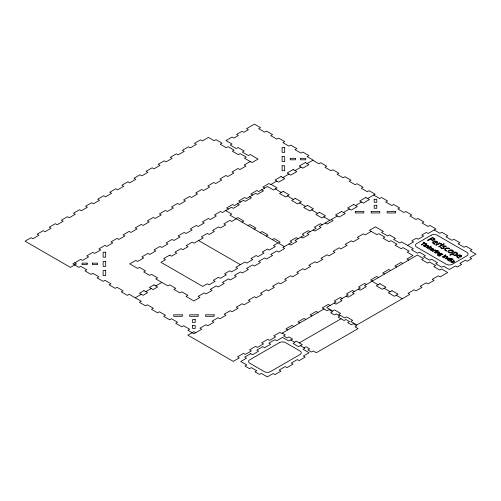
<?xml version="1.0" encoding="UTF-8"?>
<svg xmlns="http://www.w3.org/2000/svg" width="501" height="501" viewBox="0 0 501 501"><rect width="100%" height="100%" fill="white"/><g stroke="black" fill="none" stroke-linecap="round" stroke-linejoin="round"><path stroke-width="0.75" d="M450.361 259.048C449.209 256.312 445.201 259.781 448.226 260.338L452.134 258.441L450.731 258.804M438.845 254.477L439.728 254.283M439.909 255.692C438.168 256.856 437.267 253.475 439.903 255.548M426.871 244.175L426.276 244.225M438.056 250.632L437.473 250.688M453.092 259.299L452.497 259.361M426.245 244.031L426.839 243.968M437.429 250.487L438.018 250.425M452.453 259.161L453.048 259.098M455.24 252.523L455.697 252.141L455.221 251.865L449.729 255.034L450.311 255.366C452.535 252.241 454.864 258.028 457.626 254.057A2.01 1.159 0 0 0 457.238 252.955A2.085 1.202 0 0 0 455.227 252.485M250.199 161.51L244.144 164.998L245.96 166.05L239.91 169.545L238.094 168.493L232.038 171.987L233.854 173.039L227.805 176.534L225.989 175.482L219.933 178.976L221.749 180.028L215.699 183.523L213.883 182.47L207.834 185.965L209.65 187.017L203.594 190.512L201.778 189.459L195.728 192.954L197.544 194.006L191.488 197.5L189.672 196.448L183.623 199.943L185.439 200.995L179.383 204.489L177.567 203.437L171.517 206.932L173.333 207.984L167.278 211.478L165.462 210.426L159.412 213.921L161.228 214.967L155.178 218.461L153.362 217.415L147.307 220.91L149.123 221.956L143.073 225.45L141.257 224.404L135.201 227.899L137.017 228.944L130.968 232.439L129.152 231.393L123.096 234.888L124.912 235.933L118.862 239.428L117.046 238.382L110.99 241.877L112.806 242.922L106.757 246.417L104.941 245.371L98.891 248.865L100.707 249.911L94.651 253.406L92.835 252.36L86.786 255.854L88.602 256.9L82.546 260.395L80.73 259.349L72.864 263.889L78.914 267.384L80.73 266.338L86.786 269.832L84.97 270.878L91.019 274.373L92.835 273.327L98.891 276.821L97.075 277.867L103.125 281.362L104.941 280.316L110.99 283.81L109.18 284.856L115.23 288.351L117.046 287.298L123.096 290.793L121.28 291.845L127.335 295.339L129.152 294.287L141.257 301.276L139.441 302.328L145.49 305.823L147.307 304.771L153.362 308.265L151.546 309.317L157.596 312.812L159.412 311.76L165.462 315.254L163.652 316.306L169.701 319.801L171.517 318.749L177.567 322.243L175.751 323.295L181.807 326.79L183.623 325.738L189.672 329.232L187.856 330.284L193.912 333.772L201.778 329.232L199.962 328.186L206.017 324.692L207.834 325.738L213.883 322.243L212.067 321.197L218.123 317.703L219.933 318.749L225.989 315.254L224.172 314.208L230.222 310.714L232.038 311.76L238.094 308.265L236.278 307.219L242.327 303.725L244.144 304.771L250.199 301.276L248.383 300.231L254.433 296.736L256.249 297.782L262.305 294.287L260.489 293.242L266.538 289.747L268.354 290.793L274.404 287.298L272.594 286.253L278.644 282.758L280.46 283.81L286.509 280.316L284.693 279.264L290.749 275.769L292.565 276.821L298.615 273.327L296.799 272.275L302.854 268.78L304.671 269.832L310.72 266.338L308.904 265.286L314.96 261.791L316.776 262.843L322.826 259.349L321.009 258.297L327.065 254.802L328.875 255.854L334.931 252.36L333.115 251.308L339.164 247.813L340.981 248.865L347.036 245.371L345.22 244.319L351.27 240.824L353.086 241.877L359.142 238.382L357.326 237.33L363.375 233.842L365.191 234.888L371.247 231.393M276.828 181.074L270.778 184.568L268.962 183.523L262.906 187.017L264.722 188.063M282.877 177.579L288.933 174.085M294.983 170.59L301.038 167.096M307.088 163.602L313.144 160.107L307.088 156.613L308.904 155.567L302.854 152.072L301.038 153.118L294.983 149.624L296.799 148.578L290.749 145.083L288.933 146.129L282.877 142.635L284.693 141.589L278.644 138.094L276.828 139.146L270.778 135.652L272.594 134.6L266.538 131.105L264.722 132.158L258.673 128.663L260.489 127.611L254.433 124.116L246.567 128.663L248.383 129.709L243.843 132.327L242.027 131.281L236.578 134.425L238.395 135.477L233.854 138.094L232.038 137.049L225.989 140.543L232.038 144.037L230.222 145.083L236.278 148.578L238.094 147.532L244.144 151.026L242.327 152.072L248.383 155.567L250.199 154.521L258.065 159.061L252.016 162.556L244.45 158.184L246.26 157.139L240.211 153.644L238.395 154.69L232.345 151.202L234.161 150.15L228.105 146.655L226.289 147.707L220.24 144.213L222.056 143.161L216 139.666L214.184 140.718L208.435 137.399L202.385 140.887L200.569 139.842L194.513 143.336L196.329 144.382L190.28 147.876L188.464 146.831L182.414 150.325L184.224 151.371L178.174 154.865L176.358 153.82L170.309 157.314L172.125 158.36L166.069 161.854L164.253 160.808L158.203 164.303L160.019 165.349L153.964 168.843L152.147 167.797L146.098 171.292L147.914 172.338L141.858 175.832L140.042 174.786L133.992 178.281L135.809 179.327L129.753 182.821L127.943 181.775L121.887 185.27L123.703 186.316L117.654 189.81L115.837 188.764L109.782 192.259L111.598 193.305L105.548 196.799L103.732 195.753L97.676 199.248L99.492 200.294L93.443 203.788L91.627 202.742L85.571 206.237L87.387 207.282L81.337 210.777L79.521 209.731L73.472 213.219L75.282 214.271L69.232 217.766L67.416 216.714L61.366 220.208L63.182 221.26L57.127 224.755L55.31 223.703L49.261 227.197L51.077 228.249L45.021 231.744L43.205 230.692L37.155 234.186L38.972 235.238L32.916 238.733L31.1 237.681L25.05 241.175L70.441 267.384L76.496 263.889L74.68 262.843M242.027 222.131L243.843 221.085L237.787 217.591L235.977 218.636L229.921 215.142L231.738 214.096L225.688 210.602M248.076 225.625L249.893 224.58L255.948 228.074L254.132 229.12M135.201 297.782L141.257 294.287M145.797 291.67L151.239 288.526M155.78 285.902L161.836 282.407M260.182 232.614L261.998 231.568L268.054 235.063L266.238 236.109M272.287 239.603L274.103 238.557L280.159 242.052L278.343 243.098L284.393 246.592M337.348 216.019L319.193 226.502L321.009 227.548L314.96 231.042L313.144 229.997M343.404 212.524L349.454 209.03M355.51 205.535L361.559 202.041M367.615 198.546L375.18 194.181L369.124 190.687L367.308 191.733L361.259 188.238L363.075 187.192L357.019 183.698L355.203 184.744L349.153 181.249L350.969 180.203L344.92 176.709L343.104 177.755L337.048 174.26L338.864 173.214L332.814 169.72L330.998 170.766L324.942 167.271L326.758 166.226L320.709 162.731L318.893 163.777L312.837 160.282M407.557 245.371L413.613 241.877L411.797 240.824L416.337 238.207L418.147 239.253L423.595 236.109L421.779 235.063L426.32 232.439L428.136 233.491L436.002 228.944L429.952 225.45L428.136 226.502L422.086 223.008L423.902 221.956L417.847 218.461L416.03 219.513L409.981 216.019L411.797 214.967L405.741 211.478L403.925 212.524L397.875 209.03L399.692 207.984L393.636 204.489L391.82 205.535L385.77 202.041L387.586 200.995L381.53 197.5L379.72 198.546L373.665 195.052M426.044 245.997L424.716 246.761L424.328 246.542L426.865 245.077L426.89 245.515A1.334 0.77 0 0 1 428.092 245.753M427.691 246.605L426.063 247.544L426.445 247.763L428.098 246.811M324.034 308.967L281.668 333.428L279.852 332.376L273.803 335.87L275.619 336.923L269.563 340.417L267.747 339.365L261.697 342.859L263.513 343.911L257.458 347.406L255.642 346.354L249.592 349.848L251.408 350.9L245.358 354.395L243.542 353.343L237.487 356.837L239.303 357.883L233.253 361.378L187.856 335.175L193.912 331.681L195.728 332.727M438.312 244.131L436.277 245.308L435.701 244.976L439.496 242.785L439.972 243.06L439.358 243.511A2.048 1.184 0 0 1 441.356 243.705M434.129 250.632L432.77 251.414L432.382 251.189L435.237 249.911L434.83 250.218A1.371 0.789 0 0 1 436.152 250.337M437.229 252.454L435.901 253.218L435.513 252.999L438.049 251.533L438.074 251.972A1.334 0.77 0 0 1 439.277 252.21M438.876 253.061L437.248 254.001L437.63 254.22L439.277 253.268M290.818 340.104L292.634 339.058L288.933 336.923L287.117 337.968L283.485 335.87L285.301 334.825L282.276 333.077M446.397 251.001C447.261 250.7 443.704 249.636 446.153 248.696C447.055 248.152 448.357 248.12 449.121 248.928C452.39 247.863 441.625 247.031 445.214 250.55M294.45 342.202L296.266 341.156L302.316 344.644L300.5 345.696M299.291 342.897L341.049 318.786M447.312 257.902L445.658 258.854L445.276 258.635L446.905 257.696A0.946 0.545 0 0 0 447.074 256.975M458.778 258.096L459.279 257.802A4.421 2.555 0 0 1 457.72 257.22C455.923 255.341 460.25 255.485 460.557 257.264C465.028 254.151 453.781 254.107 457.294 257.52A4.352 2.511 0 0 0 458.766 258.109M304.132 347.794L305.948 346.742L309.649 348.878L307.833 349.93L311.465 352.028L313.275 350.976L316.306 352.723L358.065 328.612L355.04 326.865L356.856 325.819L353.224 323.721L351.408 324.767L347.707 322.631L349.523 321.586L345.89 319.488L344.074 320.534L338.025 317.045L339.841 315.993L336.209 313.895L334.392 314.947L330.691 312.812L332.507 311.76L328.875 309.662L327.065 310.714L322.218 307.921L328.274 304.426L330.09 305.472M439.39 254.527L439.934 254.477A1.872 1.083 0 0 0 440.135 254.614M429 247.701L431.217 246.36L430.835 246.141L427.234 248.22L429.125 247.926L428.818 249.135L429.282 249.398L429.639 247.932L431.743 247.895L429.157 247.688M441.7 244.031L441.099 244.3A2.28 1.315 0 0 0 440.924 244.156L440.911 244.144M435.989 250.738L436.396 250.563M438.857 254.696C434.242 255.109 443.266 257.357 439.421 254.765M442.258 254.314L443.028 254.408L442.164 253.907M434.192 229.997L439.941 233.316L441.757 232.264L447.806 235.758L445.99 236.81L452.046 240.305L453.856 239.253L459.912 242.747L458.096 243.799L464.145 247.294L465.961 246.241L472.017 249.736L470.201 250.788L475.95 254.107L469.9 257.602L471.71 258.648L467.176 261.272L465.36 260.219L459.912 263.363L461.728 264.415L457.188 267.033L455.371 265.987L449.322 269.482L443.573 266.163L441.757 267.208L435.701 263.714L437.517 262.668L431.467 259.174L429.651 260.219L423.595 256.725L425.412 255.679L419.362 252.185L417.546 253.23L411.49 249.736L413.306 248.69L401.508 241.877L399.692 242.922L393.636 239.428L395.452 238.382L389.402 234.888L387.586 235.933L381.53 232.439L383.346 231.393L375.481 226.853L369.431 230.347L376.996 234.712L378.812 233.666L384.862 237.161L383.046 238.207L389.102 241.701L390.912 240.655L396.967 244.15L395.151 245.196L401.201 248.69L403.017 247.644L409.073 251.133L407.257 252.185L413.006 255.504L406.956 258.998L408.766 260.044M271.079 184.393L277.128 187.888L273.496 189.985L267.446 186.491L258.673 191.557L256.856 190.512L250.801 194.006L252.617 195.052M331.299 219.513L333.115 220.559L327.065 224.053L325.249 223.008M275.312 188.94L281.368 192.434M287.417 195.929L293.473 199.423M299.523 202.911L305.579 206.406M311.628 209.9L317.684 213.395M323.734 216.889L329.783 220.384M402.716 263.539L400.9 262.493L394.851 265.987L396.667 267.033M261.697 189.81L263.513 190.856L257.458 194.35L255.642 193.305L246.567 198.546L244.751 197.5L238.695 200.995L240.511 202.041M322.218 224.755L320.402 223.703L314.352 227.197L316.169 228.249L307.088 233.491L308.904 234.537L302.854 238.031L301.038 236.986M390.611 270.527L388.795 269.482L382.745 272.976L384.561 274.022M249.592 196.799L251.408 197.845L245.358 201.339L243.542 200.294L234.462 205.535L232.646 204.489L226.596 207.984L228.406 209.03M310.113 231.744L308.303 230.692L302.247 234.186L304.063 235.238L294.983 240.48L296.799 241.526L290.749 245.02L288.933 243.974M378.505 277.516L376.689 276.471L370.64 279.965L372.456 281.011M372.03 281.255L378.086 284.75M384.135 288.244L390.191 291.739M396.241 295.233L402.29 298.728M237.487 203.788L239.303 204.834L233.253 208.328L231.437 207.282L222.356 212.524L220.54 211.478L214.491 214.967L216.307 216.019L210.251 219.513L208.435 218.461L202.385 221.956L204.201 223.008L198.145 226.502L196.329 225.45L190.28 228.944L192.096 229.997L186.04 233.491L184.224 232.439L178.174 235.933L179.991 236.986L173.935 240.48L172.125 239.428L166.069 242.922L167.885 243.974L161.836 247.469L160.019 246.417L153.964 249.911L155.78 250.963L149.73 254.458L147.914 253.406L141.858 256.9L143.674 257.952L137.625 261.441L135.809 260.395L129.753 263.889L137.625 268.43L139.441 267.384L145.49 270.878L143.674 271.924L149.73 275.418L151.546 274.373L157.596 277.867L155.78 278.913L167.885 285.902L169.701 284.856L175.751 288.351L173.935 289.396L179.991 292.891L181.807 291.845L187.856 295.339L186.04 296.385L193.912 300.932L199.962 297.437L198.145 296.385L204.201 292.891L206.017 293.943L212.067 290.448L210.251 289.396L216.307 285.902L218.123 286.954L224.172 283.46L222.356 282.407L228.406 278.913L230.222 279.965L236.278 276.471L234.462 275.418L240.511 271.924L242.327 272.976L248.383 269.482L246.567 268.43L252.617 264.935L254.433 265.987L260.489 262.493L258.673 261.441L264.722 257.952L266.538 258.998L272.594 255.504L270.778 254.458L276.828 250.963L278.644 252.009L284.693 248.515L282.877 247.469L291.958 242.227L290.142 241.175L296.197 237.681L298.014 238.733M366.4 284.505L364.584 283.46L358.534 286.954L360.351 288L352.36 292.615L354.176 293.661L348.126 297.156L346.31 296.11M358.415 289.121L360.232 290.167L366.281 286.672L364.465 285.626L417.421 255.047L423.477 258.541L421.66 259.593L427.71 263.088L429.526 262.036L435.582 265.53L433.766 266.582L439.815 270.077L441.632 269.024L447.687 272.519L440.122 276.89L438.306 275.838L432.25 279.333L434.066 280.385L428.017 283.879L426.201 282.827L420.145 286.321L421.961 287.374L415.911 290.868L414.095 289.816L408.046 293.31L409.856 294.363L356.9 324.936L350.85 321.442L352.666 320.389L346.611 316.895L344.794 317.947L338.745 314.453L340.561 313.407L334.505 309.912L332.689 310.958L326.639 307.464L336.14 301.978L334.324 300.932L340.379 297.437L342.196 298.483M354.295 291.494L352.485 290.448L346.429 293.943L348.245 294.989L340.254 299.604L342.07 300.65L336.021 304.145L334.205 303.092M198.615 240.555L240.38 264.666M317.985 312.461L316.169 311.409L310.113 314.904L311.929 315.956M305.879 319.45L304.063 318.398L298.014 321.892L299.83 322.945M293.774 326.439L291.958 325.387L285.908 328.881L287.724 329.934M433.691 243.329C431.799 241.488 436.202 241.595 436.515 243.38C440.98 240.267 429.733 240.217 433.246 243.643A4.352 2.511 0 0 0 434.718 244.225L435.237 243.918A4.421 2.555 0 0 1 433.672 243.336M447.6 259.656L447.581 259.004L448.871 258.41A0.883 0.507 0 0 1 449.629 258.535A1.641 0.946 0 0 1 449.773 258.622L449.917 258.741A0.745 0.432 0 0 1 450.004 259.048A2.161 1.246 0 0 1 449.46 259.524M446.385 251.014A3.138 1.81 0 0 1 445.232 250.544M438.243 244.1A1.86 1.071 0 0 1 440.986 244.075M448.489 259.938A1.071 0.62 0 0 1 447.669 259.675M449.322 259.599A1.785 1.033 0 0 1 448.501 259.925M447.305 256.85A1.334 0.77 0 0 0 446.097 256.587L446.078 256.174L443.542 257.633L443.93 257.858L445.257 257.088A1.797 1.04 0 0 1 446.109 256.769A1.102 0.639 0 0 1 446.955 257.026M447.437 256.775A1.434 0.827 0 0 1 447.399 257.959M442.358 254.376A1.246 0.72 0 0 1 441.375 254.884A1.246 0.72 0 0 1 440.154 254.608M439.552 254.308A1.259 0.726 0 0 1 440.222 253.468A1.259 0.726 0 0 1 441.776 253.688M439.408 252.141A1.434 0.827 0 0 1 439.371 253.324M437.248 252.466A1.797 1.04 0 0 1 438.081 252.135A1.102 0.639 0 0 1 438.926 252.391M439.045 252.341A0.946 0.545 0 0 1 438.914 253.086M434.085 250.606A1.24 0.714 0 0 1 435.789 250.525M428.223 245.684A1.434 0.827 0 0 1 428.186 246.868M426.063 246.01A1.797 1.04 0 0 1 426.896 245.678M426.908 245.665A1.102 0.639 0 0 1 427.741 245.935M427.86 245.885A0.946 0.545 0 0 1 427.729 246.63M443.272 248.202A0.651 0.376 0 0 0 443.466 247.964L443.341 247.588A7.997 4.615 0 0 0 443.122 247.287A9.262 5.348 0 0 1 442.715 246.692L442.627 246.417A1.353 0.783 0 0 1 442.64 246.267L442.871 245.978A1.697 0.977 0 0 1 443.135 245.822L443.398 245.728A1.115 0.645 0 0 1 443.823 245.665L445.264 246.041A4.24 2.449 0 0 1 446.378 246.962C445.752 247.031 442.483 245.052 443.842 247.181A6.926 4.002 0 0 1 444.193 247.694C444.594 249.842 439.114 248.12 440.836 247.131A4.922 2.843 0 0 0 441.187 247.569A3.332 1.923 0 0 0 441.744 248.008L442.521 248.314A0.827 0.476 0 0 0 442.803 248.333A0.683 0.395 0 0 0 443.128 248.271M92.428 263.15L92.428 264.628L97.563 264.628L97.563 263.15L92.428 263.15M105.692 270.615L105.692 275.556L103.125 275.556L103.125 270.615L105.692 270.615M192.628 325.5L192.628 328.468L195.196 328.468L195.196 325.5L192.628 325.5M195.196 319.519L195.196 322.481L192.628 322.481L192.628 319.519L195.196 319.519M282.126 165.787L282.126 170.728L284.693 170.728L284.693 165.787L282.126 165.787M282.126 156.588L282.126 161.529L284.693 161.529L284.693 156.588L282.126 156.588M284.693 147.394L284.693 152.335L282.126 152.335L282.126 147.394L284.693 147.394M295.396 158.322L295.396 159.8L290.261 159.8L290.261 158.322L295.396 158.322M300.625 158.322L300.625 159.8L305.76 159.8L305.76 158.322L300.625 158.322M355.272 211.478L355.272 212.956L363.832 212.956L363.832 211.478L355.272 211.478M371.203 211.478L371.203 212.956L379.758 212.956L379.758 211.478L371.203 211.478M374.197 199.31L374.197 202.279L376.765 202.279L376.765 199.31L374.197 199.31M376.765 205.297L376.765 208.266L374.197 208.266L374.197 205.297L376.765 205.297M395.69 211.478L395.69 212.956L387.135 212.956L387.135 211.478L395.69 211.478M443.197 244.031L444.255 244.018L443.203 244.006M454 261.209C453.649 261.967 450.631 260.038 450.8 261.804C451.044 262.468 452.741 262.104 452.102 262.574L452.384 262.737C457.82 261.873 450.812 259.017 454 261.228M433.728 249.298L432.927 250.124L431.029 249.21L430.747 249.792L432.075 250.487L431.737 250.682A2.906 1.678 0 0 1 430.747 250.3C428.775 249.204 433.158 247.337 433.728 249.323M452.56 251.133C451.313 254.27 445.965 250.995 450.806 250.25A1.309 0.751 0 0 1 451.764 250.381L452.56 251.133M434.135 239.171L432.764 239.985L430.622 239.165L432.689 237.969L433.365 238.363A4.19 2.417 0 0 1 433.734 238.601L434.135 239.171M453.029 254.164C453.687 255.704 456.198 254.953 456.893 253.769A1.221 0.708 0 0 0 456.718 253.237L454.895 252.855L453.029 254.164M433.233 249.254C431.518 251.039 431.261 247.187 433.233 249.254M436.972 242.077L436.371 242.766L434.361 241.607L435.945 241.332L436.972 242.077M461.02 255.955L460.419 256.65L458.409 255.485L460.056 255.228L461.02 255.986M451.257 261.61L452.14 262.123L453.255 261.798L452.027 261.29L451.257 261.591M453.292 251.364L453.267 251.458A2.574 1.484 0 0 1 453.042 251.834L452.484 252.291A4.797 2.774 0 0 1 452.102 252.51L451.626 252.717A2.962 1.71 0 0 1 451.138 252.855A2.273 1.315 0 0 1 448.915 252.673L448.815 252.617A3.256 1.879 0 0 1 448.608 252.51A2.373 1.371 0 0 1 448.007 251.057A2.95 1.703 0 0 1 448.282 250.782L450.612 249.811A2.104 1.215 0 0 1 451.708 249.905L452.29 250.105A3.313 1.91 0 0 1 452.691 250.325L453.073 250.65A2.161 1.246 0 0 1 453.292 251.364M434.636 239.835L432.532 240.424L430.121 239.453L428.13 240.605L427.541 240.261L432.601 237.342L434.943 239.033A1.791 1.033 0 0 1 434.63 239.835M281.067 176.534L275.011 180.028L278.644 182.126L284.693 178.632L281.067 176.534M293.166 169.545L287.117 173.039L290.749 175.137L296.799 171.643L293.166 169.545M305.272 162.556L299.222 166.05L302.854 168.148L308.904 164.654L305.272 162.556M169.733 255.134L163.677 258.629L165.493 259.681L160.953 262.299L202.717 286.409L207.257 283.791L209.074 284.837L215.123 281.343L213.307 280.297L218.517 277.285L220.334 278.337L226.389 274.842L224.573 273.79L229.784 270.784L231.6 271.83L237.656 268.336L235.839 267.29L244.914 262.048L246.73 263.094L252.786 259.599L250.97 258.554L256.18 255.541L257.996 256.593L264.052 253.099L262.236 252.047L267.446 249.041L269.262 250.087L275.312 246.592L273.496 245.546L278.036 242.922L236.278 218.812L231.738 221.436L229.921 220.384L223.872 223.878L225.688 224.93L220.471 227.936L218.655 226.89L212.606 230.385L214.422 231.431L209.205 234.443L207.389 233.391L201.339 236.885L203.155 237.937L194.075 243.179L192.259 242.127L186.209 245.622L188.025 246.674L182.809 249.68L180.999 248.634L174.943 252.128L176.759 253.174L171.549 256.186L169.733 255.134M283.184 191.382L279.552 193.48L285.601 196.974L289.234 194.876L283.184 191.382M295.289 198.371L291.657 200.469L297.707 203.963L301.339 201.865L295.289 198.371M143.981 290.624L139.441 293.242L143.073 295.339L147.607 292.716L143.981 290.624M153.964 284.856L149.423 287.474L153.055 289.572L157.596 286.954L153.964 284.856M307.395 205.36L303.763 207.458L309.812 210.952L313.444 208.854L307.395 205.36M319.494 212.349L315.868 214.447L321.918 217.941L325.55 215.843L319.494 212.349M341.588 211.478L335.538 214.967L339.164 217.065L345.22 213.57L341.588 211.478M353.693 204.489L347.638 207.984L351.27 210.076L357.326 206.581L353.693 204.489M365.799 197.5L359.743 200.995L363.375 203.087L369.431 199.592L365.799 197.5M431.161 235.238L416.638 243.624A4.277 2.474 0 0 0 416.638 247.118L446.291 264.24A4.277 2.474 0 0 0 452.347 264.24L466.869 255.854A4.277 2.474 0 0 0 466.869 252.36L437.216 235.238A4.277 2.474 0 0 0 431.161 235.238M423.545 242.183L423.201 242.384L424.259 242.998L421.228 244.751L421.623 244.976L424.66 243.229L426.063 243.636L423.545 242.183M425.668 244.388L423.138 245.853L423.52 246.072L426.057 244.613L425.668 244.388M250.719 353.643L244.67 357.138L246.486 358.19L240.73 361.509L246.786 365.004L244.97 366.049L249.511 368.673L251.327 367.621L256.769 370.765L254.959 371.817L259.493 374.435L261.309 373.389L267.365 376.884L273.114 373.564L274.93 374.61L280.98 371.116L279.163 370.07L285.219 366.575L287.035 367.621L293.085 364.127L291.269 363.081L297.325 359.586L299.141 360.632L305.19 357.138L303.374 356.092L309.123 352.773L303.074 349.278L304.89 348.226L300.349 345.609L298.533 346.654L293.085 343.511L294.901 342.465L290.361 339.841L288.545 340.893L282.495 337.398L276.746 340.718L274.93 339.665L268.874 343.16L270.69 344.212L264.641 347.707L262.825 346.654L256.769 350.149L258.585 351.201L252.535 354.695L250.719 353.643M442.389 244.457L438.594 246.649L439.17 246.98L442.965 244.789L442.389 244.457M379.902 283.704L376.27 285.802L382.319 289.296L385.952 287.198L379.902 283.704M436.853 250.844L434.317 252.31L434.705 252.529L437.235 251.07L436.853 250.844M279.47 342.64L249.811 359.762A4.277 2.474 0 0 0 249.811 363.256L264.34 371.642A4.277 2.474 0 0 0 270.39 371.642L300.049 354.52A4.277 2.474 0 0 0 300.049 351.026L285.52 342.64A4.277 2.474 0 0 0 279.47 342.64M445.658 254.953L442.277 256.907L442.671 257.132L446.053 255.178L445.658 254.953M392.001 290.693L388.375 292.784L394.425 296.279L398.057 294.187L392.001 290.693M451.883 259.524L449.347 260.983L449.729 261.209L452.265 259.743L451.883 259.524M105.692 252.222L103.125 252.222L103.125 257.163L105.692 257.163L105.692 252.222M105.692 261.422L103.125 261.422L103.125 266.363L105.692 266.363L105.692 261.422M87.193 263.15L82.058 263.15L82.058 264.628L87.193 264.628L87.193 263.15M182.258 314.822L173.697 314.822L173.697 316.306L182.258 316.306L182.258 314.822M198.189 314.822L189.629 314.822L189.629 316.306L198.189 316.306L198.189 314.822M214.121 314.822L205.56 314.822L205.56 316.306L214.121 316.306L214.121 314.822M440.523 254.558A0.852 0.495 0 0 0 441.832 254.164A0.852 0.495 0 0 0 440.586 253.706A0.852 0.495 0 0 0 440.523 254.558"/></g></svg>
